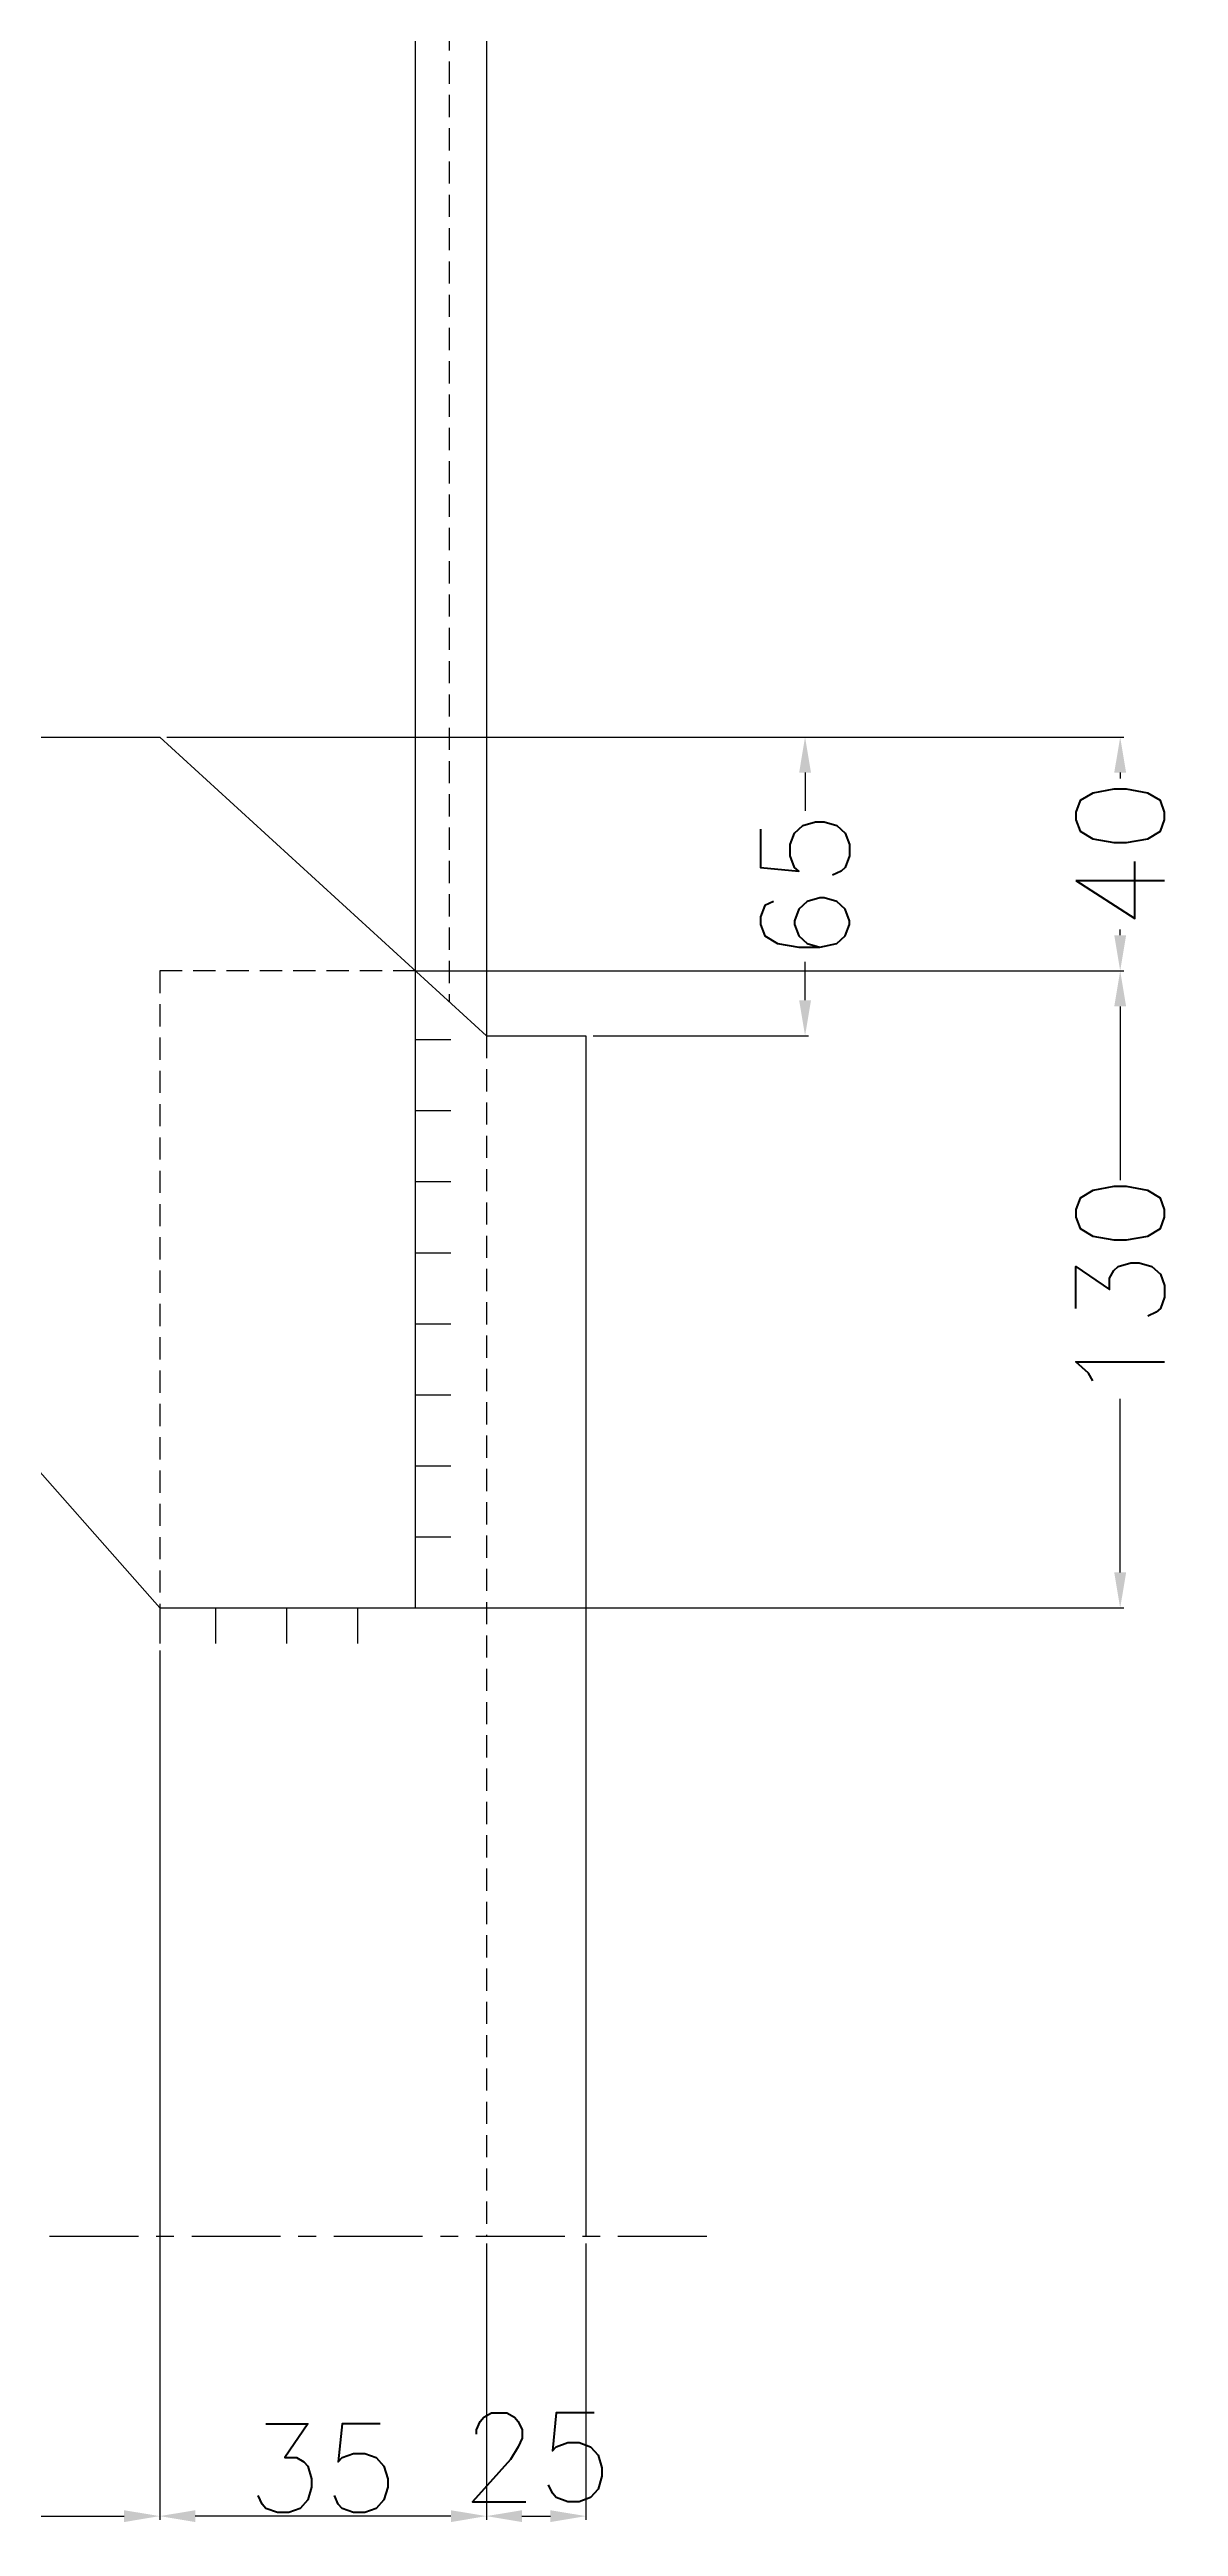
# Model space of a CAD drawing. Header units: metres. Extents: x 444 to 3227, y -3167 to -392.
# Drawn here: x 1452.7 to 1484.5, y -3076.7 to -3007 of the extents above; entities that cross this region are included whole.
import ezdxf

# ---------------------------------------------------------------- set-up
doc = ezdxf.new("R2010")
doc.units = ezdxf.units.M
doc.linetypes.add('CENTERX2', pattern=[4, 2.5, -0.5, 0.5, -0.5])
doc.linetypes.add('DASHED2', pattern=[0.375, 0.25, -0.125])
doc.layers.get('DEFPOINTS').update_dxf_attribs({"linetype": 'CONTINUOUS'})
doc.layers.add('BANGUNAN', color=7, linetype='CONTINUOUS')
doc.layers.add('DIMENSI', color=7, linetype='CONTINUOUS')
doc.styles.get("Standard").update_dxf_attribs({"font": 'Simplex.shx', "height": 2.5})
doc.dimstyles.new('Skala 50', dxfattribs={"dimtxt": 0.2, "dimasz": 1, "dimexe": 0.1, "dimexo": 0.2, "dimgap": 0.1, "dimtad": 3, "dimtih": 1, "dimtoh": 1, "dimlfac": 0.5, "dimzin": 0, "dimdsep": 46, "dimtxsty": 'Standard', "dimcen": 0.05, "dimclrd": 8, "dimclre": 8, "dimclrt": 10, "dimadec": 0, "dimazin": 0, "dimtfac": 1, "dimtofl": 0, "dimtmove": 0, "dimatfit": 3, "dimfxl": 1, "dimtolj": 1, "dimtzin": 0, "dimarcsym": 0})

# ---------------------------------------------------------------- blocks, each defined once
blk = doc.blocks.new('*D385')
at = {"layer": 'DEFPOINTS', "color": 0}
for p in [(1455.794, -3051.858), (1442.49, -3068.548), (1455.794, -3076.418)]:
    blk.add_point(p, dxfattribs=at)
at = {"layer": 'DIMENSI', "color": 8, "lineweight": -2}
for p, q in [((1455.794, -3052.058), (1455.794, -3076.518)), ((1442.49, -3068.748), (1442.49, -3076.518)), ((1443.49, -3076.418), (1454.794, -3076.418))]:
    blk.add_line(p, q, dxfattribs=at)
at = {"layer": 'DIMENSI', "color": 8}
for points in [[(1443.49, -3076.252), (1443.49, -3076.585), (1442.49, -3076.418)], [(1454.794, -3076.252), (1454.794, -3076.585), (1455.794, -3076.418)]]:
    blk.add_solid(points, dxfattribs=at)
at = {"layer": 'DIMENSI', "color": 10, "insert": (1449.142, -3075.068), "char_height": 2.5, "attachment_point": 5}
blk.add_mtext('\\A1;53', dxfattribs=at)
blk = doc.blocks.new('*D386')
at = {"layer": 'DEFPOINTS', "color": 0}
for p in [(1455.794, -3051.858), (1464.99, -3068.548), (1455.794, -3076.418)]:
    blk.add_point(p, dxfattribs=at)
at = {"layer": 'DIMENSI', "color": 8, "lineweight": -2}
for p, q in [((1455.794, -3052.058), (1455.794, -3076.518)), ((1464.99, -3068.748), (1464.99, -3076.518)), ((1463.99, -3076.418), (1456.794, -3076.418))]:
    blk.add_line(p, q, dxfattribs=at)
at = {"layer": 'DIMENSI', "color": 8}
for points in [[(1456.794, -3076.252), (1456.794, -3076.585), (1455.794, -3076.418)], [(1463.99, -3076.252), (1463.99, -3076.585), (1464.99, -3076.418)]]:
    blk.add_solid(points, dxfattribs=at)
at = {"layer": 'DIMENSI', "color": 10, "insert": (1460.392, -3075.068), "char_height": 2.5, "attachment_point": 5}
blk.add_mtext('\\A1;35', dxfattribs=at)
blk = doc.blocks.new('*D387')
at = {"layer": 'DEFPOINTS', "color": 0}
for p in [(1464.99, -3068.548), (1467.794, -3068.548), (1467.794, -3076.418)]:
    blk.add_point(p, dxfattribs=at)
at = {"layer": 'DIMENSI', "color": 8, "lineweight": -2}
for p, q in [((1464.99, -3068.748), (1464.99, -3076.518)), ((1467.794, -3068.748), (1467.794, -3076.518)), ((1465.99, -3076.418), (1466.794, -3076.418))]:
    blk.add_line(p, q, dxfattribs=at)
at = {"layer": 'DIMENSI', "color": 8}
for points in [[(1465.99, -3076.252), (1465.99, -3076.585), (1464.99, -3076.418)], [(1466.794, -3076.252), (1466.794, -3076.585), (1467.794, -3076.418)]]:
    blk.add_solid(points, dxfattribs=at)
at = {"layer": 'DIMENSI', "color": 10, "insert": (1466.422, -3074.762), "char_height": 2.5, "attachment_point": 5}
blk.add_mtext('\\A1;25', dxfattribs=at)
blk = doc.blocks.new('*D388')
at = {"layer": 'DEFPOINTS', "color": 0}
for p in [(1455.794, -3026.345), (1467.794, -3034.754), (1473.961, -3034.754)]:
    blk.add_point(p, dxfattribs=at)
at = {"layer": 'DIMENSI', "color": 8, "lineweight": -2}
for p, q in [((1455.994, -3026.345), (1474.061, -3026.345)), ((1473.961, -3027.345), (1473.961, -3028.426)), ((1473.961, -3033.754), (1473.961, -3032.673)), ((1467.994, -3034.754), (1474.061, -3034.754))]:
    blk.add_line(p, q, dxfattribs=at)
at = {"layer": 'DIMENSI', "color": 8}
for points in [[(1473.795, -3027.345), (1474.128, -3027.345), (1473.961, -3026.345)], [(1473.795, -3033.754), (1474.128, -3033.754), (1473.961, -3034.754)]]:
    blk.add_solid(points, dxfattribs=at)
at = {"layer": 'DIMENSI', "color": 10, "insert": (1473.961, -3030.549), "char_height": 2.5, "attachment_point": 5, "rotation": 90}
blk.add_mtext('\\A1;65', dxfattribs=at)
blk = doc.blocks.new('*D389')
at = {"layer": 'DEFPOINTS', "color": 0}
for p in [(1455.794, -3026.345), (1462.99, -3032.925), (1482.832, -3032.925)]:
    blk.add_point(p, dxfattribs=at)
at = {"layer": 'DIMENSI', "color": 8, "lineweight": -2}
for p, q in [((1455.994, -3026.345), (1482.932, -3026.345)), ((1482.832, -3027.345), (1482.832, -3027.511)), ((1482.832, -3031.925), (1482.832, -3031.759)), ((1463.19, -3032.925), (1482.932, -3032.925))]:
    blk.add_line(p, q, dxfattribs=at)
at = {"layer": 'DIMENSI', "color": 8}
for points in [[(1482.665, -3027.345), (1482.999, -3027.345), (1482.832, -3026.345)], [(1482.665, -3031.925), (1482.999, -3031.925), (1482.832, -3032.925)]]:
    blk.add_solid(points, dxfattribs=at)
at = {"layer": 'DIMENSI', "color": 10, "insert": (1482.832, -3029.635), "char_height": 2.5, "attachment_point": 5, "rotation": 90}
blk.add_mtext('\\A1;40', dxfattribs=at)
blk = doc.blocks.new('*D390')
at = {"layer": 'DEFPOINTS', "color": 0}
for p in [(1462.99, -3032.925), (1462.99, -3050.858), (1482.832, -3050.858)]:
    blk.add_point(p, dxfattribs=at)
at = {"layer": 'DIMENSI', "color": 8, "lineweight": -2}
for p, q in [((1463.19, -3032.925), (1482.932, -3032.925)), ((1482.832, -3033.925), (1482.832, -3038.815)), ((1482.832, -3049.858), (1482.832, -3044.968)), ((1463.19, -3050.858), (1482.932, -3050.858))]:
    blk.add_line(p, q, dxfattribs=at)
at = {"layer": 'DIMENSI', "color": 8}
for points in [[(1482.665, -3033.925), (1482.999, -3033.925), (1482.832, -3032.925)], [(1482.665, -3049.858), (1482.999, -3049.858), (1482.832, -3050.858)]]:
    blk.add_solid(points, dxfattribs=at)
at = {"layer": 'DIMENSI', "color": 10, "insert": (1482.832, -3041.892), "char_height": 2.5, "attachment_point": 5, "rotation": 90}
blk.add_mtext('\\A1;130', dxfattribs=at)

msp = doc.modelspace()

# ---------------------------------------------------------------- linework, layer by layer
at = {"layer": 'BANGUNAN', "color": 2, "linetype": 'DASHED2', "ltscale": 2.5}
for p, q in [((1463.93849, -2982.95651), (1463.93849, -3033.79273)), ((1462.98987, -3032.92524), (1455.79365, -3032.92524)), ((1455.79365, -3032.92524), (1455.79365, -3050.85793)), ((1464.98987, -3034.75416), (1464.98987, -3068.54753))]:
    msp.add_line(p, q, dxfattribs=at)
at = {"layer": 'BANGUNAN', "color": 2, "linetype": 'ByBlock'}
for p, q in [((1462.98987, -3032.92524), (1463.98987, -3032.92524)), ((1462.98987, -3034.85793), (1463.98987, -3034.85793)), ((1462.98987, -3034.85793), (1463.98987, -3034.85793)), ((1462.98987, -3036.85793), (1463.98987, -3036.85793)), ((1462.98987, -3038.85793), (1463.98987, -3038.85793)), ((1462.98987, -3038.85793), (1463.98987, -3038.85793)), ((1462.98987, -3040.85793), (1463.98987, -3040.85793)), ((1462.98987, -3042.85793), (1463.98987, -3042.85793)), ((1462.98987, -3042.85793), (1463.98987, -3042.85793)), ((1462.98987, -3044.85793), (1463.98987, -3044.85793)), ((1462.98987, -3046.85793), (1463.98987, -3046.85793)), ((1462.98987, -3046.85793), (1463.98987, -3046.85793)), ((1462.98987, -3048.85793), (1463.98987, -3048.85793)), ((1455.79365, -3050.85793), (1455.79365, -3051.85793)), ((1457.36397, -3050.85793), (1457.36397, -3051.85793)), ((1459.36397, -3050.85793), (1459.36397, -3051.85793)), ((1461.36397, -3050.85793), (1461.36397, -3051.85793)), ((1462.98987, -3050.85793), (1463.98987, -3050.85793))]:
    msp.add_line(p, q, dxfattribs=at)
at = {"layer": 'BANGUNAN', "color": 2, "linetype": 'CENTERX2'}
msp.add_line((1471.19527, -3068.54753), (1437.41908, -3068.54753), dxfattribs=at)
at = {"layer": 'DIMENSI', "color": 2}
for p, q in [((1462.98987, -2982.95651), (1462.98987, -3050.85793)), ((1464.98987, -2982.95651), (1464.98987, -3034.75416)), ((1441.5084, -3026.34459), (1455.79365, -3026.34459)), ((1455.79365, -3026.34459), (1464.98987, -3034.75416)), ((1464.98987, -3034.75416), (1467.79438, -3034.75416)), ((1467.79438, -3034.75416), (1467.79438, -3068.54753)), ((1442.48987, -3035.75922), (1455.79365, -3050.85793)), ((1455.79365, -3050.85793), (1462.98987, -3050.85793))]:
    msp.add_line(p, q, dxfattribs=at)

# ---------------------------------------------------------------- dimensions: what is measured, and where the dimension line sits
for base, p1, p2, text, picture, middle in [((1473.96147, -3034.75416), (1455.79365, -3026.34459), (1467.79438, -3034.75416), '65', '*D388', (1473.96147, -3030.54938)), ((1482.83193, -3032.92524), (1455.79365, -3026.34459), (1462.98987, -3032.92524), '40', '*D389', (1482.83193, -3029.63492)), ((1482.83193, -3050.85793), (1462.98987, -3032.92524), (1462.98987, -3050.85793), '130', '*D390', (1482.83193, -3041.89158))]:
    dim = msp.add_linear_dim(base=base, p1=p1, p2=p2, angle=90, text=text, dimstyle='Skala 50', dxfattribs=at)
    dim.commit()
    dim.dimension.update_dxf_attribs({"geometry": picture, "text_midpoint": middle, "text_rotation": 90})
for p1, text, picture, middle in [((1442.48987, -3068.54753), '53', '*D385', (1449.14176, -3075.06837)), ((1464.98987, -3068.54753), '35', '*D386', (1460.39176, -3075.06837))]:
    dim = msp.add_linear_dim(base=(1455.79365, -3076.41837), p1=p1, p2=(1455.79365, -3051.85793), text=text, dimstyle='Skala 50', dxfattribs=at)
    dim.commit()
    dim.dimension.update_dxf_attribs({"geometry": picture, "text_midpoint": middle})
dim = msp.add_linear_dim(base=(1467.79438, -3076.41837), p1=(1464.98987, -3068.54753), p2=(1467.79438, -3068.54753), text='25', dimstyle='Skala 50', override={"dimtmove": 2}, dxfattribs=at)
dim.commit()
dim.dimension.update_dxf_attribs({"geometry": '*D387', "text_midpoint": (1466.42192, -3074.76196), "dimtype": 160})

doc.saveas('drawing.dxf')
